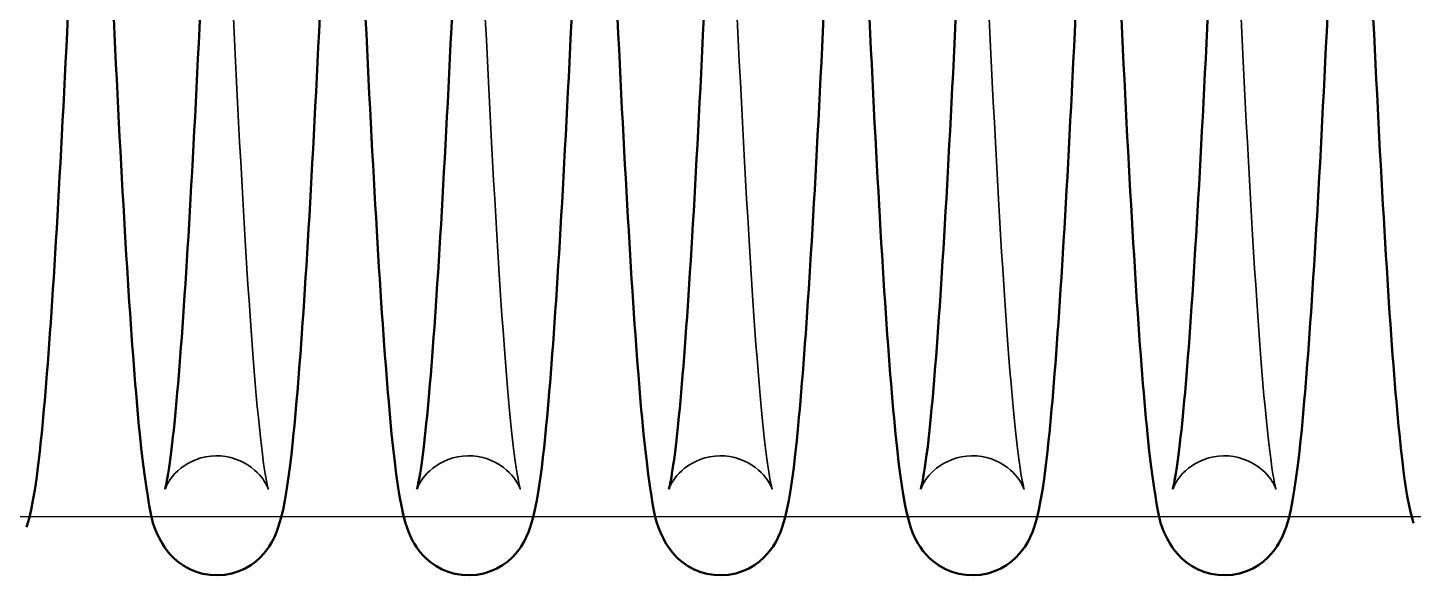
# Model space of a CAD drawing. Header units: millimetres. Extents: x 1448 to 104164, y -19509 to -89.
# Drawn here: x 84360.3 to 84455.3, y -3056.7 to -3019.1 of the extents above; entities that cross this region are included whole.
import ezdxf

# ---------------------------------------------------------------- set-up
doc = ezdxf.new("R2010")
doc.units = ezdxf.units.MM
doc.header["$LTSCALE"] = 60
doc.header["$MEASUREMENT"] = 0
doc.layers.get('0').update_dxf_attribs({"linetype": 'CONTINUOUS'})
doc.layers.add('가려진 것(ISO)', color=7, linetype='CONTINUOUS', lineweight=35)
doc.layers.add('가시적인 것(ISO)', color=7, linetype='CONTINUOUS', lineweight=50)

# ---------------------------------------------------------------- blocks, each defined once
blk = doc.blocks.new('토션스프링1')
at = {"layer": '가려진 것(ISO)', "flags": 128}
for points in [[(21462604.787, -50955507.244), (21462604.782, -50955507.229), (21462604.763, -50955507.177), (21462604.722, -50955507.083), (21462604.652, -50955506.94), (21462604.601, -50955506.847), (21462604.536, -50955506.739), (21462604.455, -50955506.616), (21462604.354, -50955506.478), (21462604.231, -50955506.325), (21462604.084, -50955506.162), (21462603.91, -50955505.993), (21462603.709, -50955505.821), (21462603.479, -50955505.652), (21462603.222, -50955505.491), (21462602.942, -50955505.344), (21462602.641, -50955505.217), (21462602.322, -50955505.113), (21462601.989, -50955505.035), (21462601.646, -50955504.985), (21462601.298, -50955504.965), (21462600.951, -50955504.976), (21462600.607, -50955505.017), (21462600.27, -50955505.087), (21462599.946, -50955505.183), (21462599.64, -50955505.304), (21462599.353, -50955505.445), (21462599.089, -50955505.603), (21462598.851, -50955505.77), (21462598.641, -50955505.941), (21462598.459, -50955506.112), (21462598.304, -50955506.278), (21462598.174, -50955506.433), (21462598.068, -50955506.574), (21462597.981, -50955506.702), (21462597.911, -50955506.815), (21462597.856, -50955506.913), (21462597.78, -50955507.065), (21462597.736, -50955507.166), (21462597.714, -50955507.223), (21462597.707, -50955507.244), (21462597.71, -50955507.234), (21462597.72, -50955507.197), (21462597.736, -50955507.136), (21462597.755, -50955507.055), (21462597.802, -50955506.836), (21462597.856, -50955506.549), (21462597.917, -50955506.199), (21462597.981, -50955505.792), (21462598.048, -50955505.333), (21462598.114, -50955504.828), (21462598.182, -50955504.275), (21462598.25, -50955503.674), (21462598.319, -50955503.027), (21462598.389, -50955502.336), (21462598.459, -50955501.601), (21462598.529, -50955500.825), (21462598.6, -50955500.007), (21462598.671, -50955499.15), (21462598.743, -50955498.254), (21462598.814, -50955497.322), (21462598.885, -50955496.353), (21462598.956, -50955495.35), (21462599.027, -50955494.31), (21462599.098, -50955493.232), (21462599.17, -50955492.119), (21462599.241, -50955490.971), (21462599.313, -50955489.79), (21462599.385, -50955488.577), (21462599.456, -50955487.333), (21462599.528, -50955486.061), (21462599.6, -50955484.76), (21462599.671, -50955483.433), (21462599.743, -50955482.08), (21462599.814, -50955480.703), (21462599.885, -50955479.301), (21462599.957, -50955477.873), (21462600.028, -50955476.418), (21462600.1, -50955474.94)], [(21462622.063, -50955507.244), (21462622.058, -50955507.229), (21462622.039, -50955507.177), (21462621.998, -50955507.083), (21462621.927, -50955506.94), (21462621.876, -50955506.847), (21462621.812, -50955506.739), (21462621.731, -50955506.617), (21462621.63, -50955506.478), (21462621.507, -50955506.326), (21462621.36, -50955506.163), (21462621.187, -50955505.994), (21462620.985, -50955505.822), (21462620.755, -50955505.652), (21462620.499, -50955505.491), (21462620.219, -50955505.344), (21462619.919, -50955505.217), (21462619.599, -50955505.114), (21462619.266, -50955505.035), (21462618.923, -50955504.985), (21462618.576, -50955504.965), (21462618.229, -50955504.976), (21462617.884, -50955505.017), (21462617.547, -50955505.086), (21462617.224, -50955505.182), (21462616.918, -50955505.303), (21462616.631, -50955505.445), (21462616.366, -50955505.602), (21462616.128, -50955505.768), (21462615.918, -50955505.94), (21462615.736, -50955506.111), (21462615.581, -50955506.277), (21462615.451, -50955506.432), (21462615.344, -50955506.572), (21462615.256, -50955506.699), (21462615.185, -50955506.811), (21462615.13, -50955506.91), (21462615.055, -50955507.065), (21462615.012, -50955507.166), (21462614.989, -50955507.224), (21462614.982, -50955507.244), (21462614.985, -50955507.234), (21462614.996, -50955507.197), (21462615.011, -50955507.137), (21462615.029, -50955507.056), (21462615.076, -50955506.837), (21462615.132, -50955506.547), (21462615.194, -50955506.195), (21462615.258, -50955505.788), (21462615.323, -50955505.333), (21462615.389, -50955504.827), (21462615.457, -50955504.272), (21462615.525, -50955503.671), (21462615.594, -50955503.023), (21462615.664, -50955502.331), (21462615.735, -50955501.596), (21462615.806, -50955500.819), (21462615.877, -50955500.001), (21462615.948, -50955499.144), (21462616.019, -50955498.25), (21462616.09, -50955497.319), (21462616.161, -50955496.353), (21462616.232, -50955495.347), (21462616.303, -50955494.304), (21462616.375, -50955493.225), (21462616.446, -50955492.111), (21462616.518, -50955490.962), (21462616.589, -50955489.781), (21462616.661, -50955488.569), (21462616.732, -50955487.327), (21462616.804, -50955486.056), (21462616.875, -50955484.757), (21462616.947, -50955483.432), (21462617.018, -50955482.082), (21462617.09, -50955480.705), (21462617.161, -50955479.3), (21462617.233, -50955477.869), (21462617.304, -50955476.413), (21462617.376, -50955474.934)], [(21462639.339, -50955507.244), (21462639.334, -50955507.229), (21462639.314, -50955507.177), (21462639.274, -50955507.083), (21462639.203, -50955506.94), (21462639.152, -50955506.847), (21462639.087, -50955506.739), (21462639.006, -50955506.616), (21462638.906, -50955506.478), (21462638.783, -50955506.325), (21462638.635, -50955506.162), (21462638.462, -50955505.993), (21462638.261, -50955505.821), (21462638.03, -50955505.652), (21462637.774, -50955505.491), (21462637.493, -50955505.344), (21462637.193, -50955505.217), (21462636.874, -50955505.113), (21462636.54, -50955505.035), (21462636.197, -50955504.985), (21462635.85, -50955504.965), (21462635.503, -50955504.976), (21462635.158, -50955505.017), (21462634.821, -50955505.087), (21462634.498, -50955505.183), (21462634.191, -50955505.304), (21462633.905, -50955505.445), (21462633.641, -50955505.603), (21462633.402, -50955505.77), (21462633.192, -50955505.941), (21462633.01, -50955506.112), (21462632.855, -50955506.278), (21462632.726, -50955506.433), (21462632.619, -50955506.574), (21462632.532, -50955506.702), (21462632.463, -50955506.815), (21462632.408, -50955506.913), (21462632.331, -50955507.065), (21462632.287, -50955507.166), (21462632.265, -50955507.223), (21462632.258, -50955507.244), (21462632.261, -50955507.234), (21462632.271, -50955507.197), (21462632.287, -50955507.136), (21462632.307, -50955507.055), (21462632.353, -50955506.836), (21462632.408, -50955506.549), (21462632.468, -50955506.199), (21462632.533, -50955505.792), (21462632.599, -50955505.333), (21462632.666, -50955504.828), (21462632.733, -50955504.275), (21462632.801, -50955503.674), (21462632.87, -50955503.027), (21462632.94, -50955502.336), (21462633.01, -50955501.601), (21462633.081, -50955500.825), (21462633.152, -50955500.007), (21462633.223, -50955499.15), (21462633.294, -50955498.254), (21462633.366, -50955497.322), (21462633.437, -50955496.353), (21462633.508, -50955495.35), (21462633.579, -50955494.31), (21462633.65, -50955493.232), (21462633.721, -50955492.119), (21462633.793, -50955490.971), (21462633.864, -50955489.79), (21462633.936, -50955488.577), (21462634.008, -50955487.333), (21462634.079, -50955486.061), (21462634.151, -50955484.76), (21462634.223, -50955483.433), (21462634.294, -50955482.08), (21462634.365, -50955480.703), (21462634.437, -50955479.301), (21462634.508, -50955477.873), (21462634.58, -50955476.418), (21462634.651, -50955474.94)], [(21462656.615, -50955507.244), (21462656.61, -50955507.229), (21462656.59, -50955507.177), (21462656.549, -50955507.083), (21462656.479, -50955506.94), (21462656.428, -50955506.847), (21462656.363, -50955506.739), (21462656.282, -50955506.617), (21462656.182, -50955506.478), (21462656.059, -50955506.326), (21462655.912, -50955506.163), (21462655.739, -50955505.994), (21462655.537, -50955505.822), (21462655.307, -50955505.652), (21462655.05, -50955505.491), (21462654.77, -50955505.344), (21462654.47, -50955505.217), (21462654.151, -50955505.114), (21462653.817, -50955505.035), (21462653.475, -50955504.985), (21462653.128, -50955504.965), (21462652.78, -50955504.976), (21462652.436, -50955505.017), (21462652.099, -50955505.086), (21462651.775, -50955505.182), (21462651.469, -50955505.303), (21462651.182, -50955505.445), (21462650.918, -50955505.602), (21462650.679, -50955505.768), (21462650.47, -50955505.94), (21462650.287, -50955506.111), (21462650.132, -50955506.277), (21462650.002, -50955506.432), (21462649.895, -50955506.572), (21462649.807, -50955506.699), (21462649.737, -50955506.811), (21462649.682, -50955506.91), (21462649.606, -50955507.065), (21462649.563, -50955507.166), (21462649.541, -50955507.224), (21462649.534, -50955507.244), (21462649.537, -50955507.234), (21462649.547, -50955507.197), (21462649.562, -50955507.137), (21462649.581, -50955507.056), (21462649.628, -50955506.837), (21462649.684, -50955506.547), (21462649.746, -50955506.195), (21462649.81, -50955505.788), (21462649.875, -50955505.333), (21462649.941, -50955504.827), (21462650.008, -50955504.272), (21462650.077, -50955503.671), (21462650.146, -50955503.023), (21462650.216, -50955502.331), (21462650.286, -50955501.596), (21462650.357, -50955500.819), (21462650.428, -50955500.001), (21462650.499, -50955499.144), (21462650.571, -50955498.25), (21462650.642, -50955497.319), (21462650.713, -50955496.353), (21462650.784, -50955495.347), (21462650.855, -50955494.304), (21462650.926, -50955493.225), (21462650.997, -50955492.111), (21462651.069, -50955490.962), (21462651.141, -50955489.781), (21462651.212, -50955488.569), (21462651.284, -50955487.327), (21462651.355, -50955486.056), (21462651.427, -50955484.757), (21462651.498, -50955483.432), (21462651.57, -50955482.082), (21462651.641, -50955480.705), (21462651.712, -50955479.3), (21462651.784, -50955477.869), (21462651.856, -50955476.413), (21462651.927, -50955474.934)], [(21462673.89, -50955507.244), (21462673.885, -50955507.229), (21462673.866, -50955507.177), (21462673.825, -50955507.083), (21462673.755, -50955506.94), (21462673.703, -50955506.847), (21462673.639, -50955506.739), (21462673.558, -50955506.616), (21462673.457, -50955506.478), (21462673.334, -50955506.325), (21462673.187, -50955506.162), (21462673.013, -50955505.993), (21462672.812, -50955505.821), (21462672.582, -50955505.652), (21462672.325, -50955505.491), (21462672.045, -50955505.344), (21462671.744, -50955505.217), (21462671.425, -50955505.113), (21462671.092, -50955505.035), (21462670.749, -50955504.985), (21462670.401, -50955504.965), (21462670.054, -50955504.976), (21462669.71, -50955505.017), (21462669.373, -50955505.087), (21462669.049, -50955505.183), (21462668.743, -50955505.304), (21462668.456, -50955505.445), (21462668.192, -50955505.603), (21462667.954, -50955505.77), (21462667.744, -50955505.941), (21462667.562, -50955506.112), (21462667.407, -50955506.278), (21462667.277, -50955506.433), (21462667.171, -50955506.574), (21462667.084, -50955506.702), (21462667.014, -50955506.815), (21462666.959, -50955506.913), (21462666.883, -50955507.065), (21462666.839, -50955507.166), (21462666.817, -50955507.223), (21462666.81, -50955507.244), (21462666.813, -50955507.234), (21462666.823, -50955507.197), (21462666.839, -50955507.136), (21462666.858, -50955507.055), (21462666.905, -50955506.836), (21462666.959, -50955506.549), (21462667.02, -50955506.199), (21462667.084, -50955505.792), (21462667.151, -50955505.333), (21462667.217, -50955504.828), (21462667.285, -50955504.275), (21462667.353, -50955503.674), (21462667.422, -50955503.027), (21462667.492, -50955502.336), (21462667.562, -50955501.601), (21462667.632, -50955500.825), (21462667.703, -50955500.007), (21462667.775, -50955499.15), (21462667.846, -50955498.254), (21462667.917, -50955497.322), (21462667.988, -50955496.353), (21462668.059, -50955495.35), (21462668.13, -50955494.31), (21462668.201, -50955493.232), (21462668.273, -50955492.119), (21462668.344, -50955490.971), (21462668.416, -50955489.79), (21462668.488, -50955488.577), (21462668.559, -50955487.333), (21462668.631, -50955486.061), (21462668.702, -50955484.76), (21462668.774, -50955483.433), (21462668.846, -50955482.08), (21462668.917, -50955480.703), (21462668.988, -50955479.301), (21462669.06, -50955477.873), (21462669.131, -50955476.418), (21462669.203, -50955474.94)]]:
    blk.add_lwpolyline(points, dxfattribs=at)
at = {"layer": '가시적인 것(ISO)', "flags": 128}
for points in [[(21462602.375, -50955474.557), (21462602.426, -50955475.613), (21462602.477, -50955476.659), (21462602.528, -50955477.692), (21462602.579, -50955478.714), (21462602.63, -50955479.722), (21462602.681, -50955480.718), (21462602.731, -50955481.699), (21462602.782, -50955482.666), (21462602.833, -50955483.619), (21462602.883, -50955484.559), (21462602.934, -50955485.486), (21462602.985, -50955486.4), (21462603.036, -50955487.3), (21462603.086, -50955488.185), (21462603.137, -50955489.055), (21462603.188, -50955489.91), (21462603.239, -50955490.749), (21462603.29, -50955491.572), (21462603.34, -50955492.378), (21462603.391, -50955493.166), (21462603.442, -50955493.937), (21462603.492, -50955494.69), (21462603.543, -50955495.425), (21462603.593, -50955496.14), (21462603.644, -50955496.836), (21462603.694, -50955497.513), (21462603.744, -50955498.172), (21462603.795, -50955498.813), (21462603.845, -50955499.434), (21462603.895, -50955500.036), (21462603.945, -50955500.618), (21462603.995, -50955501.18), (21462604.045, -50955501.72), (21462604.095, -50955502.24), (21462604.144, -50955502.738), (21462604.194, -50955503.214), (21462604.243, -50955503.667), (21462604.291, -50955504.098), (21462604.339, -50955504.505), (21462604.388, -50955504.889), (21462604.435, -50955505.25), (21462604.482, -50955505.587), (21462604.528, -50955505.897), (21462604.573, -50955506.181), (21462604.616, -50955506.435), (21462604.656, -50955506.66), (21462604.694, -50955506.854), (21462604.729, -50955507.014), (21462604.758, -50955507.137), (21462604.779, -50955507.216), (21462604.787, -50955507.244)], [(21462619.651, -50955474.561), (21462619.702, -50955475.618), (21462619.753, -50955476.662), (21462619.804, -50955477.695), (21462619.855, -50955478.715), (21462619.906, -50955479.722), (21462619.956, -50955480.716), (21462620.007, -50955481.695), (21462620.057, -50955482.662), (21462620.108, -50955483.616), (21462620.159, -50955484.558), (21462620.21, -50955485.486), (21462620.261, -50955486.401), (21462620.311, -50955487.302), (21462620.362, -50955488.187), (21462620.413, -50955489.058), (21462620.464, -50955489.913), (21462620.515, -50955490.752), (21462620.565, -50955491.575), (21462620.616, -50955492.38), (21462620.667, -50955493.168), (21462620.717, -50955493.939), (21462620.768, -50955494.69), (21462620.818, -50955495.423), (21462620.869, -50955496.137), (21462620.919, -50955496.834), (21462620.97, -50955497.512), (21462621.02, -50955498.172), (21462621.07, -50955498.813), (21462621.121, -50955499.434), (21462621.171, -50955500.037), (21462621.221, -50955500.619), (21462621.271, -50955501.181), (21462621.321, -50955501.721), (21462621.371, -50955502.241), (21462621.42, -50955502.739), (21462621.469, -50955503.214), (21462621.518, -50955503.667), (21462621.567, -50955504.097), (21462621.615, -50955504.505), (21462621.664, -50955504.89), (21462621.711, -50955505.251), (21462621.758, -50955505.587), (21462621.804, -50955505.898), (21462621.849, -50955506.18), (21462621.891, -50955506.435), (21462621.932, -50955506.66), (21462621.97, -50955506.854), (21462622.005, -50955507.014), (21462622.034, -50955507.137), (21462622.055, -50955507.216), (21462622.063, -50955507.244)], [(21462636.927, -50955474.557), (21462636.978, -50955475.613), (21462637.029, -50955476.659), (21462637.08, -50955477.692), (21462637.13, -50955478.714), (21462637.181, -50955479.722), (21462637.232, -50955480.718), (21462637.283, -50955481.699), (21462637.333, -50955482.666), (21462637.384, -50955483.619), (21462637.435, -50955484.559), (21462637.485, -50955485.486), (21462637.536, -50955486.4), (21462637.587, -50955487.3), (21462637.638, -50955488.185), (21462637.689, -50955489.055), (21462637.739, -50955489.91), (21462637.79, -50955490.749), (21462637.841, -50955491.572), (21462637.892, -50955492.378), (21462637.943, -50955493.166), (21462637.993, -50955493.937), (21462638.044, -50955494.69), (21462638.094, -50955495.425), (21462638.145, -50955496.14), (21462638.195, -50955496.836), (21462638.245, -50955497.513), (21462638.296, -50955498.172), (21462638.346, -50955498.813), (21462638.396, -50955499.434), (21462638.447, -50955500.036), (21462638.497, -50955500.618), (21462638.547, -50955501.18), (21462638.597, -50955501.72), (21462638.646, -50955502.24), (21462638.696, -50955502.738), (21462638.745, -50955503.214), (21462638.794, -50955503.667), (21462638.843, -50955504.098), (21462638.891, -50955504.505), (21462638.939, -50955504.889), (21462638.987, -50955505.25), (21462639.034, -50955505.587), (21462639.08, -50955505.897), (21462639.125, -50955506.181), (21462639.167, -50955506.435), (21462639.208, -50955506.66), (21462639.246, -50955506.854), (21462639.28, -50955507.014), (21462639.309, -50955507.137), (21462639.33, -50955507.216), (21462639.339, -50955507.244)], [(21462654.203, -50955474.561), (21462654.254, -50955475.618), (21462654.305, -50955476.662), (21462654.355, -50955477.695), (21462654.406, -50955478.715), (21462654.457, -50955479.722), (21462654.508, -50955480.716), (21462654.558, -50955481.695), (21462654.609, -50955482.662), (21462654.66, -50955483.616), (21462654.71, -50955484.558), (21462654.761, -50955485.486), (21462654.812, -50955486.401), (21462654.863, -50955487.302), (21462654.914, -50955488.187), (21462654.965, -50955489.058), (21462655.015, -50955489.913), (21462655.066, -50955490.752), (21462655.117, -50955491.575), (21462655.168, -50955492.38), (21462655.218, -50955493.168), (21462655.269, -50955493.939), (21462655.32, -50955494.69), (21462655.37, -50955495.423), (21462655.42, -50955496.137), (21462655.471, -50955496.834), (21462655.521, -50955497.512), (21462655.572, -50955498.172), (21462655.622, -50955498.813), (21462655.672, -50955499.434), (21462655.723, -50955500.037), (21462655.773, -50955500.619), (21462655.823, -50955501.181), (21462655.872, -50955501.721), (21462655.922, -50955502.241), (21462655.972, -50955502.739), (21462656.021, -50955503.214), (21462656.07, -50955503.667), (21462656.118, -50955504.097), (21462656.167, -50955504.505), (21462656.215, -50955504.89), (21462656.263, -50955505.251), (21462656.31, -50955505.587), (21462656.356, -50955505.898), (21462656.4, -50955506.18), (21462656.443, -50955506.435), (21462656.483, -50955506.66), (21462656.522, -50955506.854), (21462656.556, -50955507.014), (21462656.585, -50955507.137), (21462656.606, -50955507.216), (21462656.615, -50955507.244)], [(21462671.478, -50955474.557), (21462671.529, -50955475.613), (21462671.58, -50955476.659), (21462671.631, -50955477.692), (21462671.682, -50955478.714), (21462671.733, -50955479.722), (21462671.784, -50955480.718), (21462671.834, -50955481.699), (21462671.885, -50955482.666), (21462671.936, -50955483.619), (21462671.986, -50955484.559), (21462672.037, -50955485.486), (21462672.088, -50955486.4), (21462672.139, -50955487.3), (21462672.189, -50955488.185), (21462672.24, -50955489.055), (21462672.291, -50955489.91), (21462672.342, -50955490.749), (21462672.393, -50955491.572), (21462672.443, -50955492.378), (21462672.494, -50955493.166), (21462672.545, -50955493.937), (21462672.595, -50955494.69), (21462672.646, -50955495.425), (21462672.696, -50955496.14), (21462672.747, -50955496.836), (21462672.797, -50955497.513), (21462672.847, -50955498.172), (21462672.898, -50955498.813), (21462672.948, -50955499.434), (21462672.998, -50955500.036), (21462673.048, -50955500.618), (21462673.098, -50955501.18), (21462673.148, -50955501.72), (21462673.198, -50955502.24), (21462673.247, -50955502.738), (21462673.297, -50955503.214), (21462673.346, -50955503.667), (21462673.394, -50955504.098), (21462673.442, -50955504.505), (21462673.491, -50955504.889), (21462673.538, -50955505.25), (21462673.585, -50955505.587), (21462673.631, -50955505.897), (21462673.676, -50955506.181), (21462673.719, -50955506.435), (21462673.759, -50955506.66), (21462673.797, -50955506.854), (21462673.832, -50955507.014), (21462673.861, -50955507.137), (21462673.882, -50955507.216), (21462673.89, -50955507.244)], [(21462591.033, -50955474.962), (21462590.982, -50955476.019), (21462590.931, -50955477.065), (21462590.88, -50955478.1), (21462590.829, -50955479.124), (21462590.778, -50955480.136), (21462590.727, -50955481.134), (21462590.676, -50955482.12), (21462590.625, -50955483.092), (21462590.574, -50955484.049), (21462590.523, -50955484.992), (21462590.473, -50955485.92), (21462590.422, -50955486.835), (21462590.371, -50955487.736), (21462590.32, -50955488.623), (21462590.269, -50955489.496), (21462590.218, -50955490.355), (21462590.167, -50955491.198), (21462590.116, -50955492.027), (21462590.065, -50955492.839), (21462590.014, -50955493.636), (21462589.962, -50955494.416), (21462589.911, -50955495.179), (21462589.86, -50955495.925), (21462589.809, -50955496.654), (21462589.758, -50955497.364), (21462589.706, -50955498.057), (21462589.655, -50955498.731), (21462589.604, -50955499.385), (21462589.553, -50955500.021), (21462589.502, -50955500.638), (21462589.451, -50955501.236), (21462589.4, -50955501.815), (21462589.349, -50955502.377), (21462589.298, -50955502.92), (21462589.247, -50955503.445), (21462589.143, -50955504.441), (21462589.037, -50955505.366), (21462588.929, -50955506.223), (21462588.817, -50955507.011), (21462588.7, -50955507.733), (21462588.579, -50955508.389), (21462588.447, -50955508.999), (21462588.286, -50955509.597)], [(21462608.308, -50955474.963), (21462608.257, -50955476.02), (21462608.206, -50955477.066), (21462608.155, -50955478.101), (21462608.104, -50955479.125), (21462608.054, -50955480.135), (21462608.003, -50955481.133), (21462607.952, -50955482.117), (21462607.901, -50955483.087), (21462607.85, -50955484.043), (21462607.8, -50955484.985), (21462607.749, -50955485.914), (21462607.698, -50955486.83), (21462607.647, -50955487.732), (21462607.596, -50955488.621), (21462607.545, -50955489.495), (21462607.494, -50955490.354), (21462607.443, -50955491.198), (21462607.392, -50955492.027), (21462607.34, -50955492.84), (21462607.289, -50955493.637), (21462607.238, -50955494.417), (21462607.187, -50955495.18), (21462607.136, -50955495.925), (21462607.085, -50955496.653), (21462607.034, -50955497.363), (21462606.982, -50955498.054), (21462606.931, -50955498.726), (21462606.88, -50955499.38), (21462606.829, -50955500.015), (21462606.778, -50955500.632), (21462606.727, -50955501.231), (21462606.676, -50955501.812), (21462606.625, -50955502.375), (21462606.573, -50955502.92), (21462606.521, -50955503.446), (21462606.417, -50955504.446), (21462606.31, -50955505.374), (21462606.202, -50955506.232), (21462606.09, -50955507.018), (21462605.976, -50955507.733), (21462605.925, -50955508.059), (21462605.877, -50955508.367), (21462605.772, -50955508.956), (21462605.703, -50955509.251), (21462605.615, -50955509.554), (21462605.504, -50955509.874), (21462605.363, -50955510.216), (21462605.186, -50955510.588), (21462605.083, -50955510.788), (21462604.963, -50955511.002), (21462604.817, -50955511.234), (21462604.639, -50955511.479), (21462604.424, -50955511.736), (21462604.164, -50955512.001), (21462603.856, -50955512.264), (21462603.501, -50955512.513), (21462603.098, -50955512.736), (21462602.656, -50955512.921), (21462602.185, -50955513.059), (21462601.693, -50955513.14), (21462601.19, -50955513.163), (21462600.688, -50955513.127), (21462600.201, -50955513.032), (21462599.735, -50955512.883), (21462599.301, -50955512.689), (21462598.91, -50955512.46), (21462598.565, -50955512.206), (21462598.267, -50955511.94), (21462598.017, -50955511.675), (21462597.811, -50955511.42), (21462597.641, -50955511.178), (21462597.502, -50955510.952), (21462597.386, -50955510.743), (21462597.289, -50955510.548), (21462597.137, -50955510.193), (21462597.018, -50955509.869), (21462596.835, -50955509.262), (21462596.696, -50955508.665), (21462596.57, -50955508.03), (21462596.45, -50955507.335), (21462596.337, -50955506.578), (21462596.228, -50955505.757), (21462596.123, -50955504.868), (21462596.019, -50955503.91), (21462595.968, -50955503.403), (21462595.917, -50955502.878), (21462595.866, -50955502.334), (21462595.815, -50955501.77), (21462595.763, -50955501.187), (21462595.712, -50955500.584), (21462595.66, -50955499.962), (21462595.609, -50955499.32), (21462595.558, -50955498.659), (21462595.506, -50955497.979), (21462595.455, -50955497.281), (21462595.403, -50955496.566), (21462595.352, -50955495.833), (21462595.3, -50955495.082), (21462595.249, -50955494.315), (21462595.198, -50955493.531), (21462595.146, -50955492.731), (21462595.095, -50955491.915), (21462595.044, -50955491.084), (21462594.993, -50955490.237), (21462594.942, -50955489.376), (21462594.891, -50955488.501), (21462594.84, -50955487.611), (21462594.789, -50955486.708), (21462594.738, -50955485.791), (21462594.687, -50955484.861), (21462594.637, -50955483.917), (21462594.586, -50955482.957), (21462594.535, -50955481.984), (21462594.484, -50955480.996), (21462594.433, -50955479.996), (21462594.382, -50955478.982), (21462594.331, -50955477.957), (21462594.28, -50955476.92), (21462594.229, -50955475.872), (21462594.178, -50955474.813)], [(21462625.584, -50955474.962), (21462625.533, -50955476.019), (21462625.482, -50955477.065), (21462625.431, -50955478.1), (21462625.38, -50955479.124), (21462625.329, -50955480.136), (21462625.278, -50955481.134), (21462625.227, -50955482.12), (21462625.176, -50955483.092), (21462625.126, -50955484.049), (21462625.075, -50955484.992), (21462625.024, -50955485.92), (21462624.973, -50955486.835), (21462624.922, -50955487.736), (21462624.872, -50955488.623), (21462624.821, -50955489.496), (21462624.77, -50955490.355), (21462624.719, -50955491.198), (21462624.667, -50955492.027), (21462624.616, -50955492.839), (21462624.565, -50955493.636), (21462624.514, -50955494.416), (21462624.463, -50955495.179), (21462624.412, -50955495.925), (21462624.36, -50955496.654), (21462624.309, -50955497.364), (21462624.258, -50955498.057), (21462624.207, -50955498.731), (21462624.155, -50955499.385), (21462624.104, -50955500.021), (21462624.053, -50955500.638), (21462624.003, -50955501.236), (21462623.952, -50955501.815), (21462623.901, -50955502.377), (21462623.85, -50955502.92), (21462623.798, -50955503.445), (21462623.695, -50955504.441), (21462623.589, -50955505.366), (21462623.48, -50955506.223), (21462623.368, -50955507.011), (21462623.252, -50955507.733), (21462623.131, -50955508.389), (21462622.999, -50955508.999), (21462622.837, -50955509.597), (21462622.741, -50955509.904), (21462622.623, -50955510.23), (21462622.462, -50955510.591), (21462622.36, -50955510.79), (21462622.238, -50955511.002), (21462622.093, -50955511.232), (21462621.915, -50955511.478), (21462621.7, -50955511.735), (21462621.44, -50955512.001), (21462621.132, -50955512.264), (21462620.777, -50955512.513), (21462620.373, -50955512.736), (21462619.932, -50955512.921), (21462619.461, -50955513.059), (21462618.969, -50955513.14), (21462618.465, -50955513.163), (21462617.964, -50955513.127), (21462617.476, -50955513.032), (21462617.01, -50955512.883), (21462616.577, -50955512.689), (21462616.186, -50955512.46), (21462615.84, -50955512.205), (21462615.542, -50955511.94), (21462615.293, -50955511.676), (21462615.087, -50955511.42), (21462614.917, -50955511.178), (21462614.778, -50955510.952), (21462614.662, -50955510.743), (21462614.565, -50955510.548), (21462614.413, -50955510.193), (21462614.293, -50955509.868), (21462614.112, -50955509.263), (21462613.972, -50955508.666), (21462613.844, -50955508.026), (21462613.725, -50955507.331), (21462613.612, -50955506.578), (21462613.504, -50955505.761), (21462613.4, -50955504.877), (21462613.349, -50955504.408), (21462613.298, -50955503.921), (21462613.246, -50955503.414), (21462613.195, -50955502.888), (21462613.143, -50955502.341), (21462613.091, -50955501.774), (21462613.039, -50955501.188), (21462612.988, -50955500.582), (21462612.936, -50955499.957), (21462612.884, -50955499.313), (21462612.833, -50955498.65), (21462612.781, -50955497.969), (21462612.73, -50955497.271), (21462612.678, -50955496.555), (21462612.627, -50955495.821), (21462612.575, -50955495.071), (21462612.524, -50955494.304), (21462612.473, -50955493.521), (21462612.422, -50955492.722), (21462612.37, -50955491.908), (21462612.319, -50955491.078), (21462612.268, -50955490.233), (21462612.217, -50955489.373), (21462612.166, -50955488.499), (21462612.116, -50955487.611), (21462612.065, -50955486.71), (21462612.014, -50955485.793), (21462611.963, -50955484.86), (21462611.912, -50955483.913), (21462611.861, -50955482.952), (21462611.81, -50955481.976), (21462611.759, -50955480.988), (21462611.709, -50955479.986), (21462611.657, -50955478.972), (21462611.606, -50955477.947), (21462611.555, -50955476.91), (21462611.504, -50955475.862), (21462611.453, -50955474.804)], [(21462642.86, -50955474.963), (21462642.809, -50955476.02), (21462642.758, -50955477.066), (21462642.707, -50955478.101), (21462642.656, -50955479.125), (21462642.605, -50955480.135), (21462642.554, -50955481.133), (21462642.503, -50955482.117), (21462642.452, -50955483.087), (21462642.402, -50955484.043), (21462642.351, -50955484.985), (21462642.3, -50955485.914), (21462642.249, -50955486.83), (21462642.198, -50955487.732), (21462642.147, -50955488.621), (21462642.096, -50955489.495), (21462642.045, -50955490.354), (21462641.994, -50955491.198), (21462641.943, -50955492.027), (21462641.892, -50955492.84), (21462641.841, -50955493.637), (21462641.79, -50955494.417), (21462641.739, -50955495.18), (21462641.687, -50955495.925), (21462641.636, -50955496.653), (21462641.585, -50955497.363), (21462641.534, -50955498.054), (21462641.483, -50955498.726), (21462641.432, -50955499.38), (21462641.381, -50955500.015), (21462641.33, -50955500.632), (21462641.279, -50955501.231), (21462641.228, -50955501.812), (21462641.176, -50955502.375), (21462641.125, -50955502.92), (21462641.073, -50955503.446), (21462640.968, -50955504.446), (21462640.862, -50955505.374), (21462640.753, -50955506.232), (21462640.642, -50955507.018), (21462640.528, -50955507.733), (21462640.476, -50955508.059), (21462640.429, -50955508.367), (21462640.323, -50955508.956), (21462640.254, -50955509.251), (21462640.167, -50955509.554), (21462640.055, -50955509.874), (21462639.914, -50955510.216), (21462639.738, -50955510.588), (21462639.635, -50955510.788), (21462639.515, -50955511.002), (21462639.369, -50955511.234), (21462639.191, -50955511.479), (21462638.975, -50955511.736), (21462638.715, -50955512.001), (21462638.407, -50955512.264), (21462638.052, -50955512.513), (21462637.65, -50955512.736), (21462637.207, -50955512.921), (21462636.736, -50955513.059), (21462636.245, -50955513.14), (21462635.741, -50955513.163), (21462635.24, -50955513.127), (21462634.752, -50955513.032), (21462634.286, -50955512.883), (21462633.852, -50955512.689), (21462633.461, -50955512.46), (21462633.116, -50955512.206), (21462632.818, -50955511.94), (21462632.569, -50955511.675), (21462632.362, -50955511.42), (21462632.193, -50955511.178), (21462632.053, -50955510.952), (21462631.938, -50955510.743), (21462631.841, -50955510.548), (21462631.688, -50955510.193), (21462631.57, -50955509.869), (21462631.387, -50955509.262), (21462631.247, -50955508.665), (21462631.121, -50955508.03), (21462631.002, -50955507.335), (21462630.889, -50955506.578), (21462630.78, -50955505.757), (21462630.674, -50955504.868), (21462630.571, -50955503.91), (21462630.52, -50955503.403), (21462630.469, -50955502.878), (21462630.418, -50955502.334), (21462630.366, -50955501.77), (21462630.315, -50955501.187), (21462630.263, -50955500.584), (21462630.212, -50955499.962), (21462630.161, -50955499.32), (21462630.109, -50955498.659), (21462630.058, -50955497.979), (21462630.006, -50955497.281), (21462629.955, -50955496.566), (21462629.903, -50955495.833), (21462629.852, -50955495.082), (21462629.801, -50955494.315), (21462629.749, -50955493.531), (21462629.698, -50955492.731), (21462629.647, -50955491.915), (21462629.596, -50955491.084), (21462629.544, -50955490.237), (21462629.493, -50955489.376), (21462629.442, -50955488.501), (21462629.391, -50955487.611), (21462629.341, -50955486.708), (21462629.29, -50955485.791), (21462629.239, -50955484.861), (21462629.188, -50955483.917), (21462629.137, -50955482.957), (21462629.087, -50955481.984), (21462629.036, -50955480.996), (21462628.985, -50955479.996), (21462628.934, -50955478.982), (21462628.883, -50955477.957), (21462628.832, -50955476.92), (21462628.781, -50955475.872), (21462628.73, -50955474.813)], [(21462660.136, -50955474.962), (21462660.085, -50955476.019), (21462660.034, -50955477.065), (21462659.983, -50955478.1), (21462659.932, -50955479.124), (21462659.881, -50955480.136), (21462659.83, -50955481.134), (21462659.779, -50955482.12), (21462659.728, -50955483.092), (21462659.677, -50955484.049), (21462659.626, -50955484.992), (21462659.576, -50955485.92), (21462659.525, -50955486.835), (21462659.474, -50955487.736), (21462659.423, -50955488.623), (21462659.372, -50955489.496), (21462659.321, -50955490.355), (21462659.27, -50955491.198), (21462659.219, -50955492.027), (21462659.168, -50955492.839), (21462659.117, -50955493.636), (21462659.065, -50955494.416), (21462659.014, -50955495.179), (21462658.963, -50955495.925), (21462658.912, -50955496.654), (21462658.861, -50955497.364), (21462658.809, -50955498.057), (21462658.758, -50955498.731), (21462658.707, -50955499.385), (21462658.656, -50955500.021), (21462658.605, -50955500.638), (21462658.554, -50955501.236), (21462658.503, -50955501.815), (21462658.452, -50955502.377), (21462658.401, -50955502.92), (21462658.35, -50955503.445), (21462658.246, -50955504.441), (21462658.14, -50955505.366), (21462658.032, -50955506.223), (21462657.92, -50955507.011), (21462657.803, -50955507.733), (21462657.682, -50955508.389), (21462657.55, -50955508.999), (21462657.389, -50955509.597), (21462657.292, -50955509.904), (21462657.174, -50955510.23), (21462657.014, -50955510.591), (21462656.911, -50955510.79), (21462656.79, -50955511.002), (21462656.644, -50955511.232), (21462656.467, -50955511.478), (21462656.251, -50955511.735), (21462655.991, -50955512.001), (21462655.684, -50955512.264), (21462655.328, -50955512.513), (21462654.925, -50955512.736), (21462654.483, -50955512.921), (21462654.012, -50955513.059), (21462653.52, -50955513.14), (21462653.017, -50955513.163), (21462652.516, -50955513.127), (21462652.028, -50955513.032), (21462651.562, -50955512.883), (21462651.128, -50955512.689), (21462650.738, -50955512.46), (21462650.392, -50955512.205), (21462650.094, -50955511.94), (21462649.845, -50955511.676), (21462649.638, -50955511.42), (21462649.468, -50955511.178), (21462649.329, -50955510.952), (21462649.213, -50955510.743), (21462649.117, -50955510.548), (21462648.964, -50955510.193), (21462648.845, -50955509.868), (21462648.663, -50955509.263), (21462648.523, -50955508.666), (21462648.395, -50955508.026), (21462648.276, -50955507.331), (21462648.163, -50955506.578), (21462648.056, -50955505.761), (21462647.952, -50955504.877), (21462647.9, -50955504.408), (21462647.849, -50955503.921), (21462647.798, -50955503.414), (21462647.746, -50955502.888), (21462647.694, -50955502.341), (21462647.643, -50955501.774), (21462647.591, -50955501.188), (21462647.539, -50955500.582), (21462647.487, -50955499.957), (21462647.436, -50955499.313), (21462647.384, -50955498.65), (21462647.333, -50955497.969), (21462647.281, -50955497.271), (21462647.23, -50955496.555), (21462647.178, -50955495.821), (21462647.127, -50955495.071), (21462647.076, -50955494.304), (21462647.024, -50955493.521), (21462646.973, -50955492.722), (21462646.922, -50955491.908), (21462646.871, -50955491.078), (21462646.82, -50955490.233), (21462646.769, -50955489.373), (21462646.718, -50955488.499), (21462646.667, -50955487.611), (21462646.616, -50955486.71), (21462646.566, -50955485.793), (21462646.515, -50955484.86), (21462646.464, -50955483.913), (21462646.413, -50955482.952), (21462646.362, -50955481.976), (21462646.311, -50955480.988), (21462646.26, -50955479.986), (21462646.209, -50955478.972), (21462646.158, -50955477.947), (21462646.107, -50955476.91), (21462646.056, -50955475.862), (21462646.005, -50955474.804)], [(21462677.411, -50955474.963), (21462677.36, -50955476.02), (21462677.309, -50955477.066), (21462677.258, -50955478.101), (21462677.207, -50955479.125), (21462677.157, -50955480.135), (21462677.106, -50955481.133), (21462677.055, -50955482.117), (21462677.004, -50955483.087), (21462676.953, -50955484.043), (21462676.902, -50955484.985), (21462676.852, -50955485.914), (21462676.801, -50955486.83), (21462676.75, -50955487.732), (21462676.699, -50955488.621), (21462676.648, -50955489.495), (21462676.597, -50955490.354), (21462676.546, -50955491.198), (21462676.495, -50955492.027), (21462676.443, -50955492.84), (21462676.392, -50955493.637), (21462676.341, -50955494.417), (21462676.29, -50955495.18), (21462676.239, -50955495.925), (21462676.188, -50955496.653), (21462676.136, -50955497.363), (21462676.085, -50955498.054), (21462676.034, -50955498.726), (21462675.983, -50955499.38), (21462675.932, -50955500.015), (21462675.881, -50955500.632), (21462675.83, -50955501.231), (21462675.779, -50955501.812), (21462675.728, -50955502.375), (21462675.676, -50955502.92), (21462675.624, -50955503.446), (21462675.52, -50955504.446), (21462675.413, -50955505.374), (21462675.305, -50955506.232), (21462675.193, -50955507.018), (21462675.079, -50955507.733), (21462675.028, -50955508.059), (21462674.98, -50955508.367), (21462674.875, -50955508.956), (21462674.806, -50955509.251), (21462674.718, -50955509.554), (21462674.607, -50955509.874), (21462674.466, -50955510.216), (21462674.289, -50955510.588), (21462674.186, -50955510.788), (21462674.066, -50955511.002), (21462673.92, -50955511.234), (21462673.742, -50955511.479), (21462673.527, -50955511.736), (21462673.267, -50955512.001), (21462672.959, -50955512.264), (21462672.604, -50955512.513), (21462672.201, -50955512.736), (21462671.759, -50955512.921), (21462671.288, -50955513.059), (21462670.796, -50955513.14), (21462670.293, -50955513.163), (21462669.791, -50955513.127), (21462669.304, -50955513.032), (21462668.838, -50955512.883), (21462668.404, -50955512.689), (21462668.013, -50955512.46), (21462667.668, -50955512.206), (21462667.37, -50955511.94), (21462667.12, -50955511.675), (21462666.914, -50955511.42), (21462666.744, -50955511.178), (21462666.605, -50955510.952), (21462666.489, -50955510.743), (21462666.392, -50955510.548), (21462666.24, -50955510.193), (21462666.121, -50955509.869), (21462665.938, -50955509.262), (21462665.799, -50955508.665), (21462665.673, -50955508.03), (21462665.553, -50955507.335), (21462665.44, -50955506.578), (21462665.331, -50955505.757), (21462665.226, -50955504.868), (21462665.122, -50955503.91), (21462665.071, -50955503.403), (21462665.02, -50955502.878), (21462664.969, -50955502.334), (21462664.918, -50955501.77), (21462664.866, -50955501.187), (21462664.815, -50955500.584), (21462664.763, -50955499.962), (21462664.712, -50955499.32), (21462664.66, -50955498.659), (21462664.609, -50955497.979), (21462664.558, -50955497.281), (21462664.506, -50955496.566), (21462664.455, -50955495.833), (21462664.403, -50955495.082), (21462664.352, -50955494.315), (21462664.301, -50955493.531), (21462664.249, -50955492.731), (21462664.198, -50955491.915), (21462664.147, -50955491.084), (21462664.096, -50955490.237), (21462664.045, -50955489.376), (21462663.994, -50955488.501), (21462663.943, -50955487.611), (21462663.892, -50955486.708), (21462663.841, -50955485.791), (21462663.791, -50955484.861), (21462663.74, -50955483.917), (21462663.689, -50955482.957), (21462663.638, -50955481.984), (21462663.587, -50955480.996), (21462663.536, -50955479.996), (21462663.485, -50955478.982), (21462663.434, -50955477.957), (21462663.383, -50955476.92), (21462663.332, -50955475.872), (21462663.281, -50955474.813)], [(21462683.396, -50955509.868), (21462683.215, -50955509.263), (21462683.075, -50955508.666), (21462682.947, -50955508.026), (21462682.828, -50955507.331), (21462682.715, -50955506.578), (21462682.607, -50955505.761), (21462682.503, -50955504.877), (21462682.452, -50955504.408), (21462682.401, -50955503.921), (21462682.349, -50955503.414), (21462682.298, -50955502.888), (21462682.246, -50955502.341), (21462682.194, -50955501.774), (21462682.142, -50955501.188), (21462682.091, -50955500.582), (21462682.039, -50955499.957), (21462681.987, -50955499.313), (21462681.936, -50955498.65), (21462681.884, -50955497.969), (21462681.833, -50955497.271), (21462681.781, -50955496.555), (21462681.73, -50955495.821), (21462681.678, -50955495.071), (21462681.627, -50955494.304), (21462681.576, -50955493.521), (21462681.525, -50955492.722), (21462681.473, -50955491.908), (21462681.422, -50955491.078), (21462681.371, -50955490.233), (21462681.32, -50955489.373), (21462681.269, -50955488.499), (21462681.219, -50955487.611), (21462681.168, -50955486.71), (21462681.117, -50955485.793), (21462681.066, -50955484.86), (21462681.015, -50955483.913), (21462680.964, -50955482.952), (21462680.913, -50955481.976), (21462680.863, -50955480.988), (21462680.811, -50955479.986), (21462680.76, -50955478.972), (21462680.709, -50955477.947), (21462680.658, -50955476.91), (21462680.607, -50955475.862), (21462680.556, -50955474.804)]]:
    blk.add_lwpolyline(points, dxfattribs=at)
blk = doc.blocks.new('토션스프링12345')
blk.add_blockref('토션스프링1', (1400.606, -3974.283))

msp = doc.modelspace()

# ---------------------------------------------------------------- linework, layer by layer
at = {"color": 3}
msp.add_line((85582.442, -3052.641), (79782.442, -3052.641), dxfattribs=at)

# ---------------------------------------------------------------- block references
at = {"xscale": -1}
msp.add_blockref('토션스프링12345', (21548444.213, 50956430.79), dxfattribs=at)

doc.saveas('drawing.dxf')
